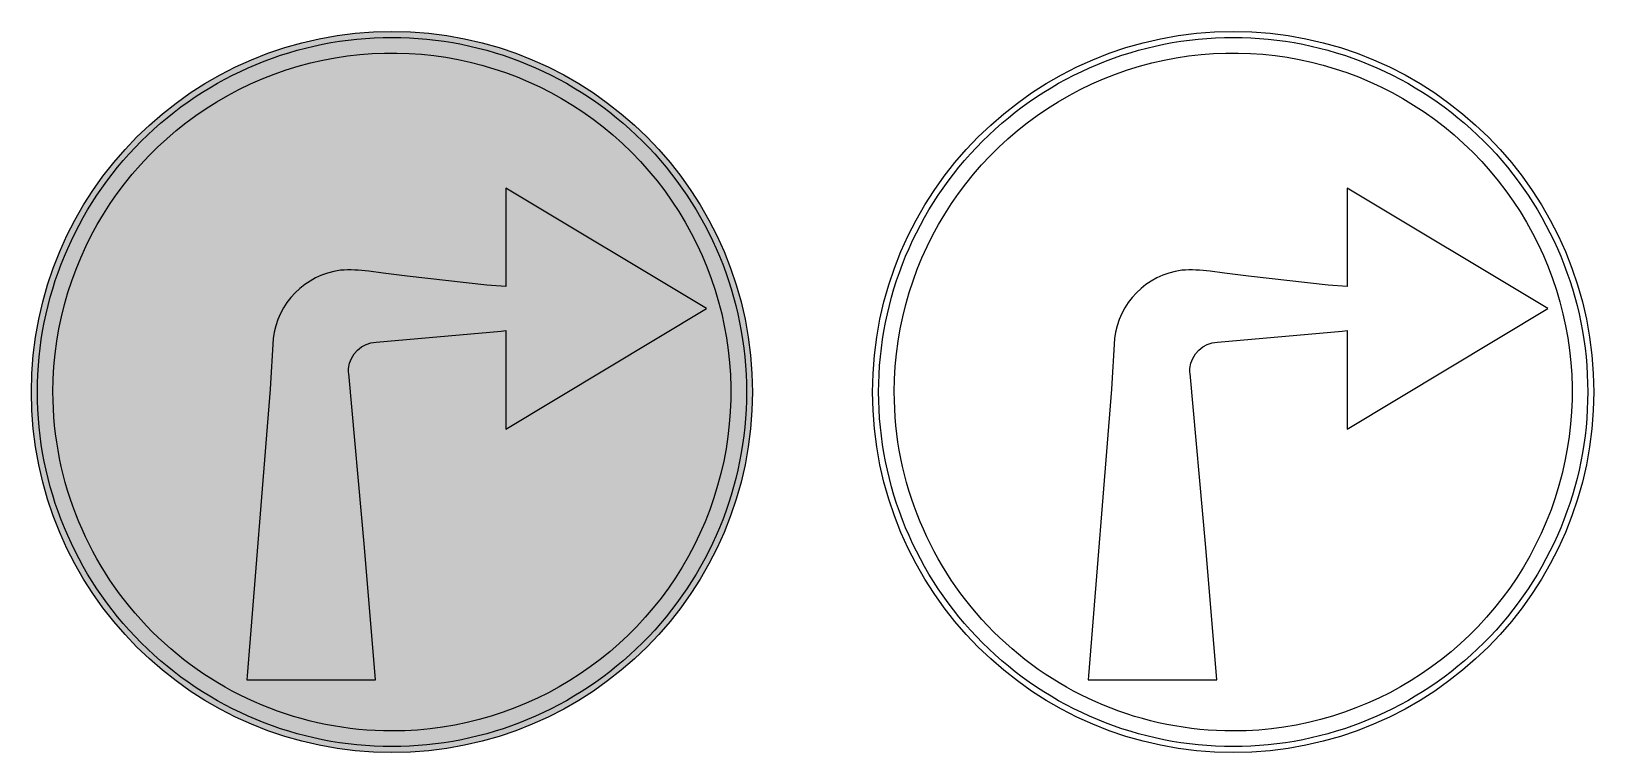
# Model space of a CAD drawing. Extents: x 3 to 1303, y 4 to 604.
import ezdxf

# ---------------------------------------------------------------- set-up
doc = ezdxf.new("R2010")
doc.units = 0
doc.header["$MEASUREMENT"] = 0

msp = doc.modelspace()

# ---------------------------------------------------------------- hatches: boundary and pattern name
h = msp.add_hatch(color=5)
edge = h.paths.add_edge_path()
edge.add_arc((303.38, 303.788785), 300.000215, 90, 270, ccw=False)
edge.add_arc((303.38, 303.788785), 300.000215, -90, 90, ccw=False)
edge = h.paths.add_edge_path(flags=16)
edge.add_arc((303.3804946124997, 303.7880646135679), 294.9994946139826, 179.9998183261472, 269.9999039347211, ccw=False)
edge.add_arc((303.3802796128209, 303.7897203864321), 294.9992796137004, 90.00005430736832, 180.0001399159423, ccw=False)
edge.add_arc((303.3802203871792, 303.7892203871791), 294.9997796129032, -4.2804286977116135e-05, 90.00004280428698, ccw=False)
edge.add_arc((303.3800053875004, 303.7885646128209), 294.999994612821, -90.00000104637638, 8.456219751451499e-05, ccw=False)
edge = h.paths.add_edge_path(flags=0)
edge.add_arc((303.3804893244994, 303.7880893255453), 281.9994893259698, 179.9998149719956, 269.9999005805695, ccw=False)
edge.add_arc((303.3833621165588, 303.788072758468), 282.0023621180832, 44.99975423841681, 179.9998116078675, ccw=False)
edge.add_arc((303.3830254483125, 303.7899047554863), 282.0013047717154, -90.00061469722488, 44.99944267222588, ccw=False)
edge = h.paths.add_edge_path(flags=0)
edge.add_line((182.89, 67.7002), (182.6060000000001, 64.3838))
edge.add_line((182.6060000000001, 64.3838), (236.2239999999999, 64.3838))
edge.add_line((236.2239999999999, 64.3838), (289.8430000000001, 64.3838))
edge.add_line((289.8430000000001, 64.3838), (280.495, 174.517))
edge.add_line((280.495, 174.517), (267.46, 319.127))
edge.add_arc((282.6800066634919, 321.8102226665541), 15.45471729651002, 174.0696319331631, 189.9982652051236, ccw=False)
edge.add_arc((291.6809072566443, 320.8779392759077), 24.50377024637499, 93.17908691151138, 174.0758906961233, ccw=False)
edge.add_line((290.322, 345.344), (394.1600000000001, 354.51))
edge.add_line((394.1600000000001, 354.51), (398.22, 354.855))
edge.add_line((398.22, 354.855), (398.22, 272.907))
edge.add_line((398.22, 272.907), (565.1199999999999, 373.143))
edge.add_line((565.1199999999999, 373.143), (398.22, 473.378))
edge.add_line((398.22, 473.378), (398.22, 391.43))
edge.add_line((398.22, 391.43), (382.4300000000001, 392.771))
edge.add_line((382.4300000000001, 392.771), (316.11, 400.143))
edge.add_line((316.11, 400.143), (296.125, 402.715))
edge.add_line((296.125, 402.715), (284.203, 404.3869999999999))
edge.add_arc((268.9051115229503, 278.4937561355524), 126.8192975953167, 83.07168412813643, 93.74670962355532)
edge.add_arc((268.9073007514755, 340.9417942204057), 64.63396079411154, 97.36847397470771, 173.5852571289872)
edge.add_line((204.678, 348.163), (202.082, 306.224))
edge.add_line((202.082, 306.224), (182.89, 67.7002))
h = msp.add_hatch(color=7)
edge = h.paths.add_edge_path()
edge.add_arc((303.3804946124997, 303.7880646135679), 294.9994946139826, 179.9998183261472, 269.9999039347211, ccw=False)
edge.add_arc((303.3802796128209, 303.7897203864321), 294.9992796137004, 90.00005430736832, 180.0001399159423, ccw=False)
edge.add_arc((303.3802203871792, 303.7892203871791), 294.9997796129032, -4.2804286977116135e-05, 90.00004280428698, ccw=False)
edge.add_arc((303.3800053875004, 303.7885646128209), 294.999994612821, -90.00000104637638, 8.456219751451499e-05, ccw=False)
edge = h.paths.add_edge_path(flags=16)
edge.add_arc((303.3804893244994, 303.7880893255453), 281.9994893259698, 179.9998149719956, 269.9999005805695, ccw=False)
edge.add_arc((303.3833621165588, 303.788072758468), 282.0023621180832, 44.99975423841681, 179.9998116078675, ccw=False)
edge.add_arc((303.3830254483125, 303.7899047554863), 282.0013047717154, -90.00061469722488, 44.99944267222588, ccw=False)
edge = h.paths.add_edge_path(flags=0)
edge.add_line((182.89, 67.7002), (182.6060000000001, 64.3838))
edge.add_line((182.6060000000001, 64.3838), (236.2239999999999, 64.3838))
edge.add_line((236.2239999999999, 64.3838), (289.8430000000001, 64.3838))
edge.add_line((289.8430000000001, 64.3838), (280.495, 174.517))
edge.add_line((280.495, 174.517), (267.46, 319.127))
edge.add_arc((282.6800066634919, 321.8102226665541), 15.45471729651002, 174.0696319331631, 189.9982652051236, ccw=False)
edge.add_arc((291.6809072566443, 320.8779392759077), 24.50377024637499, 93.17908691151138, 174.0758906961233, ccw=False)
edge.add_line((290.322, 345.344), (394.1600000000001, 354.51))
edge.add_line((394.1600000000001, 354.51), (398.22, 354.855))
edge.add_line((398.22, 354.855), (398.22, 272.907))
edge.add_line((398.22, 272.907), (565.1199999999999, 373.143))
edge.add_line((565.1199999999999, 373.143), (398.22, 473.378))
edge.add_line((398.22, 473.378), (398.22, 391.43))
edge.add_line((398.22, 391.43), (382.4300000000001, 392.771))
edge.add_line((382.4300000000001, 392.771), (316.11, 400.143))
edge.add_line((316.11, 400.143), (296.125, 402.715))
edge.add_line((296.125, 402.715), (284.203, 404.3869999999999))
edge.add_arc((268.9051115229503, 278.4937561355524), 126.8192975953167, 83.07168412813643, 93.74670962355532)
edge.add_arc((268.9073007514755, 340.9417942204057), 64.63396079411154, 97.36847397470771, 173.5852571289872)
edge.add_line((204.678, 348.163), (202.082, 306.224))
edge.add_line((202.082, 306.224), (182.89, 67.7002))

# ---------------------------------------------------------------- linework, layer by layer
at = {"color": 5}
msp.add_lwpolyline([(303.38, 3.78857, -1), (303.38, 603.789, -1)], format="xyb", close=True, dxfattribs=at)
for points in [[(303.38, 8.78857, -0.414214), (8.381000000000085, 303.789, -0.414214), (303.38, 598.789, -0.414214), (598.3800000000001, 303.789, -0.414214)], [(1003.38, 3.78857, -1), (1003.38, 603.789, -1)], [(1003.38, 8.78857, -0.414214), (708.3810000000001, 303.789, -0.414214), (1003.38, 598.789, -0.414214), (1298.38, 303.789, -0.414214)], [(303.38, 21.7886, -0.414214), (21.38100000000009, 303.789, -0.668179), (502.79, 503.193, -0.668179)], [(1003.38, 21.7886, -0.414214), (721.3810000000001, 303.789, -0.668179), (1202.79, 503.193, -0.668179)], [(182.89, 67.7002), (182.6060000000001, 64.3838), (236.2239999999999, 64.3838), (289.8430000000001, 64.3838), (280.495, 174.517), (267.46, 319.127, -0.06961389999999999), (267.308, 323.407, -0.368408), (290.322, 345.344), (394.1600000000001, 354.51), (398.22, 354.855), (398.22, 272.907), (565.1199999999999, 373.143), (398.22, 473.378), (398.22, 391.43), (382.4300000000001, 392.771), (316.11, 400.143), (296.125, 402.715), (284.203, 404.3869999999999, 0.0466123), (260.6180000000001, 405.042, 0.345386), (204.678, 348.163), (202.082, 306.224)], [(882.89, 67.7002), (882.6060000000001, 64.3838), (936.2239999999999, 64.3838), (989.8430000000001, 64.3838), (980.495, 174.517), (967.46, 319.127, -0.06961389999999999), (967.308, 323.407, -0.368408), (990.322, 345.344), (1094.16, 354.51), (1098.22, 354.855), (1098.22, 272.907), (1265.12, 373.143), (1098.22, 473.378), (1098.22, 391.43), (1082.43, 392.771), (1016.11, 400.143), (996.125, 402.715), (984.203, 404.3869999999999, 0.0466123), (960.618, 405.042, 0.345386), (904.678, 348.163), (902.082, 306.224)]]:
    msp.add_lwpolyline(points, format="xyb", close=True)

doc.saveas('drawing.dxf')
